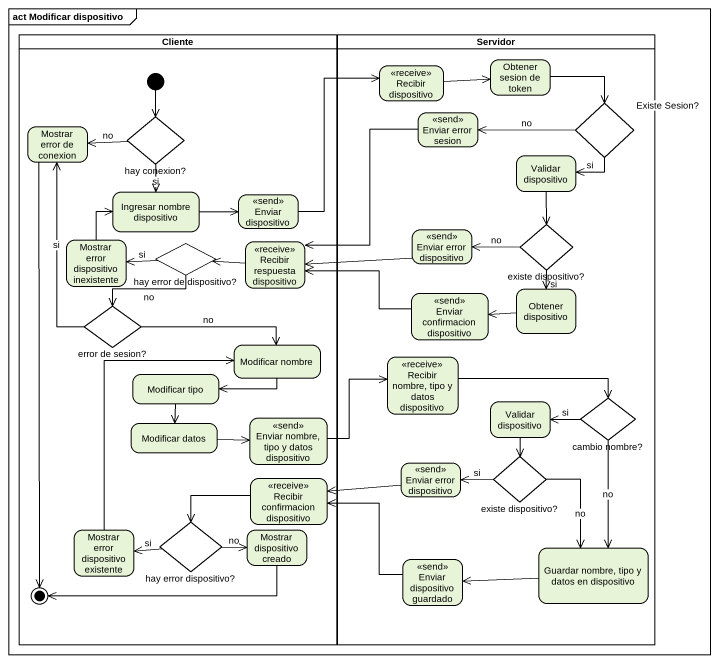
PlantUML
@startuml
mainframe act Modificar dispositivo
hide empty description
state Cliente <<partition>> {
  state "hay conexion?" as hay_conexion <<choice>>
  state "Mostrar error de conexion" as Mostrar_error_de_conexion
  state "Ingresar nombre dispositivo" as Ingresar_nombre_dispositivo
  state "Enviar dispositivo" as Enviar_dispositivo <<send>>
  state "Mostrar error dispositivo inexistente" as Mostrar_error_dispositivo
  state "hay error de dispositivo?" as hay_error_de_dispositivo <<choice>>
  state "Recibir respuesta dispositivo" as Recibir_respuesta <<receive>>
  state "error de sesion?" as error_de_sesion <<choice>>
  state "Modificar nombre" as Modificar_nombre
  state "Modificar tipo" as Modificar_tipo
  state "Modificar datos" as Modificar_datos
  state "Enviar nombre, tipo y datos dispositivo" as Enviar_nombre_tipo_y_datos <<send>>
  state "Recibir confirmacion dispositivo" as Recibir_confirmacion <<receive>>
  state "Mostrar error dispositivo existente" as Mostrar_error_dispositivo_2
  state "hay error dispositivo?" as hay_error_dispositivo <<choice>>
  state "Mostrar dispositivo creado" as Mostrar_dispositivo_creado
  [*] --> hay_conexion
  Mostrar_error_de_conexion --> [*]
  Mostrar_dispositivo_creado -left-> [*]
}
state Servidor <<partition>> {
  state "Recibir dispositivo" as Recibir_dispositivo <<receive>>
  state "Obtener sesion de token" as Obtener_sesion_de_token
  state "Enviar error sesion" as Enviar_error_sesion <<send>>
  state "Existe Sesion?" as Existe_Sesion <<choice>>
  state "Validar dispositivo" as Validar_dispositivo
  state "Enviar error dispositivo" as Enviar_error_dispositivo <<send>>
  state "existe dispositivo?" as existe_dispositivo <<choice>>
  state "Enviar confirmacion dispositivo" as Enviar_confirmacion <<send>>
  state "Obtener dispositivo" as Obtener_dispositivo
  state "Recibir nombre, tipo y datos dispositivo" as Recibir_nombre_tipo_y_datos <<receive>>
  state "Validar dispositivo" as Validar_dispositivo_2
  state "cambio nombre?" as cambio_nombre <<choice>>
  state "Enviar error dispositivo" as Enviar_error_dispositivo_2 <<send>>
  state "existe dispositivo?" as existe_dispositivo_2 <<choice>>
  state "Enviar dispositivo guardado" as Enviar_dispositivo_guardado <<send>>
  state "Guardar nombre, tipo y datos en dispositivo" as Guardar_nombre_tipo_y_datos
}
Recibir_dispositivo -right-> Obtener_sesion_de_token
Obtener_sesion_de_token --> Existe_Sesion
hay_conexion -left-> Mostrar_error_de_conexion : no
hay_conexion --> Ingresar_nombre_dispositivo : si
Enviar_error_sesion --> Recibir_respuesta
Existe_Sesion -left-> Enviar_error_sesion : no
Existe_Sesion --> Validar_dispositivo : si
Validar_dispositivo --> existe_dispositivo
Ingresar_nombre_dispositivo -right-> Enviar_dispositivo
Enviar_dispositivo -up-> Recibir_dispositivo
Enviar_error_dispositivo -left-> Recibir_respuesta
existe_dispositivo -left-> Enviar_error_dispositivo : no
existe_dispositivo --> Obtener_dispositivo : si
Mostrar_error_dispositivo -up-> Ingresar_nombre_dispositivo
hay_error_de_dispositivo -left-> Mostrar_error_dispositivo : si
hay_error_de_dispositivo --> error_de_sesion : no
Recibir_respuesta -left-> hay_error_de_dispositivo
error_de_sesion -up-> Mostrar_error_de_conexion : si
error_de_sesion -right-> Modificar_nombre : no
Enviar_confirmacion -left-> Recibir_respuesta
Obtener_dispositivo -left-> Enviar_confirmacion
Modificar_nombre -left-> Modificar_tipo
Modificar_tipo --> Modificar_datos
Recibir_nombre_tipo_y_datos -right-> cambio_nombre
Modificar_datos -right-> Enviar_nombre_tipo_y_datos
Enviar_nombre_tipo_y_datos -right-> Recibir_nombre_tipo_y_datos
Validar_dispositivo_2 --> existe_dispositivo_2
cambio_nombre -left-> Validar_dispositivo_2 : si
cambio_nombre --> Guardar_nombre_tipo_y_datos : no
Enviar_error_dispositivo_2 -left-> Recibir_confirmacion
existe_dispositivo_2 -left-> Enviar_error_dispositivo_2 : si
existe_dispositivo_2 --> Guardar_nombre_tipo_y_datos : no
Recibir_confirmacion -left-> hay_error_dispositivo
Mostrar_error_dispositivo_2 -up-> Modificar_nombre
hay_error_dispositivo -left-> Mostrar_error_dispositivo_2 : si
hay_error_dispositivo -right-> Mostrar_dispositivo_creado : no
Enviar_dispositivo_guardado -left-> Recibir_confirmacion
Guardar_nombre_tipo_y_datos -left-> Enviar_dispositivo_guardado
@enduml
